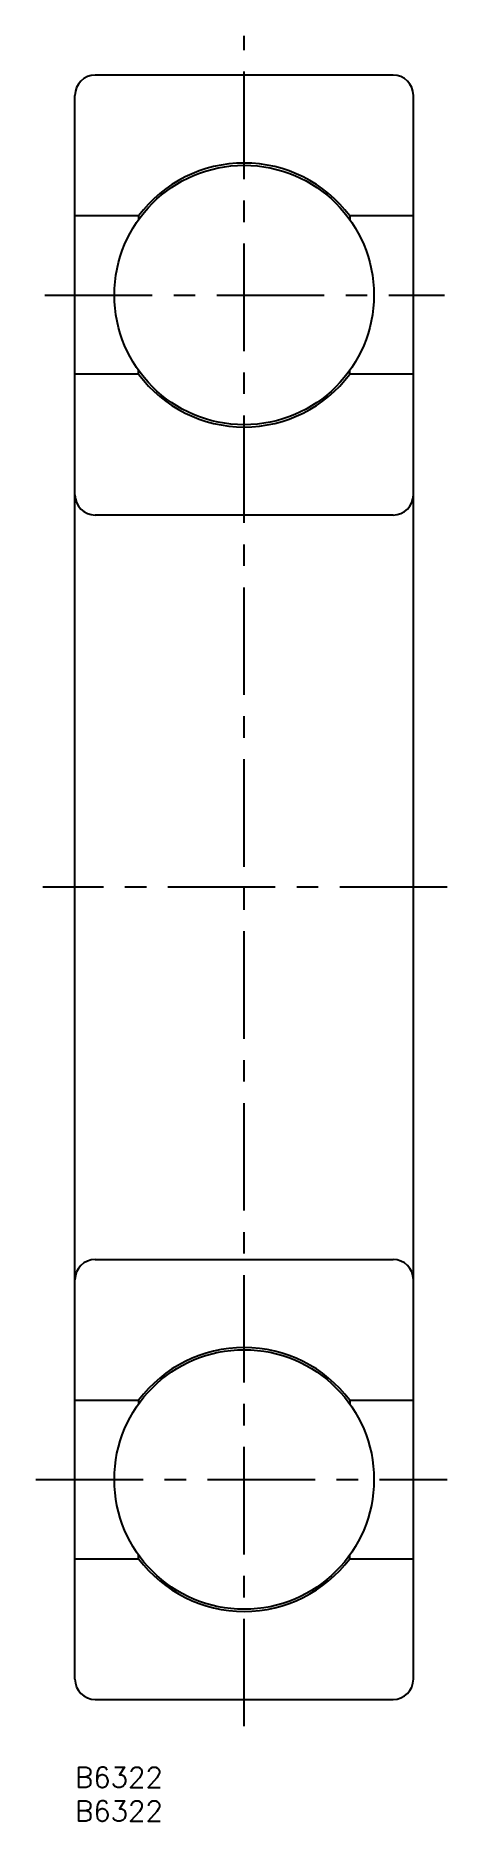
# Model space of a CAD drawing. Extents: x -6 to 55, y -8 to 256.
import ezdxf

# ---------------------------------------------------------------- set-up
doc = ezdxf.new("R2010")
doc.units = 0
doc.header["$LTSCALE"] = 0.5
doc.linetypes.add('CENTER', pattern=[50.8, 31.75, -6.35, 6.35, -6.35])
for name, color, linetype in [('MSM_CENTER', 1, 'CENTER'), ('MSM_CONTINUOUS', 7, 'CONTINUOUS'), ('MSM_PART_NUMBER', 7, 'CONTINUOUS')]:
    doc.layers.add(name, color=color, linetype=linetype)
doc.styles.get("Standard").update_dxf_attribs({"font": 'txt.shx', "height": 3, "bigfont": 'bigfont.shx'})

msp = doc.modelspace()

# ---------------------------------------------------------------- linework, layer by layer
at = {"layer": 'MSM_CENTER'}
for p, q in [((25, 6.03), (25, 255.81)), ((-4.45, 217.5), (54.6, 217.5)), ((55, 130), (-4.77, 130)), ((-5.8, 42.5), (55.01, 42.5))]:
    msp.add_line(p, q, dxfattribs=at)
at = {"layer": 'MSM_CONTINUOUS'}
for p, q in [((47, 250), (3, 250)), ((0, 13), (0, 247)), ((50, 13), (50, 247)), ((9.4, 229.2), (0, 229.2)), ((9.4, 229.2), (9.4, 228.65)), ((50, 229.2), (40.6, 229.2)), ((40.6, 229.2), (40.6, 228.65)), ((9.4, 205.8), (0, 205.8)), ((9.4, 205.8), (9.4, 206.35)), ((40.6, 205.8), (40.6, 206.35)), ((50, 205.8), (40.6, 205.8)), ((47, 185), (3, 185)), ((3, 75), (47, 75)), ((0, 54.2), (9.4, 54.2)), ((9.4, 54.2), (9.4, 53.65)), ((40.6, 54.2), (50, 54.2)), ((40.6, 54.2), (40.6, 53.65)), ((0, 30.8), (9.4, 30.8)), ((9.4, 30.8), (9.4, 31.35)), ((40.6, 30.8), (40.6, 31.35)), ((40.6, 30.8), (50, 30.8)), ((3, 10), (47, 10))]:
    msp.add_line(p, q, dxfattribs=at)
for centre, radius in [((25, 217.5), 19.17), ((25, 42.5), 19.18)]:
    msp.add_circle(centre, radius, dxfattribs=at)
for centre, radius, start, end in [((3, 247), 3, 90, 180), ((47, 247), 3, 0, 90), ((25, 217.5), 19.5, 36.8699, 143.1301), ((25, 217.5), 19.5, 216.8699, 323.1301), ((3, 188), 3, 180, 270), ((47, 188), 3, 270, 0), ((3, 72), 3, 90, 180), ((47, 72), 3, 0, 90), ((25, 42.5), 19.5, 36.8699, 143.1301), ((25, 42.5), 19.5, 216.8699, 323.1301), ((3, 13), 3, 180, 270), ((47, 13), 3, 270, 0)]:
    msp.add_arc(centre, radius, start, end, dxfattribs=at)

# ---------------------------------------------------------------- texts
at = {"layer": 'MSM_PART_NUMBER'}
for p in [(0, -3), (0, -8)]:
    msp.add_text('B6322', height=3, dxfattribs=at).set_placement(p)

doc.saveas('drawing.dxf')
